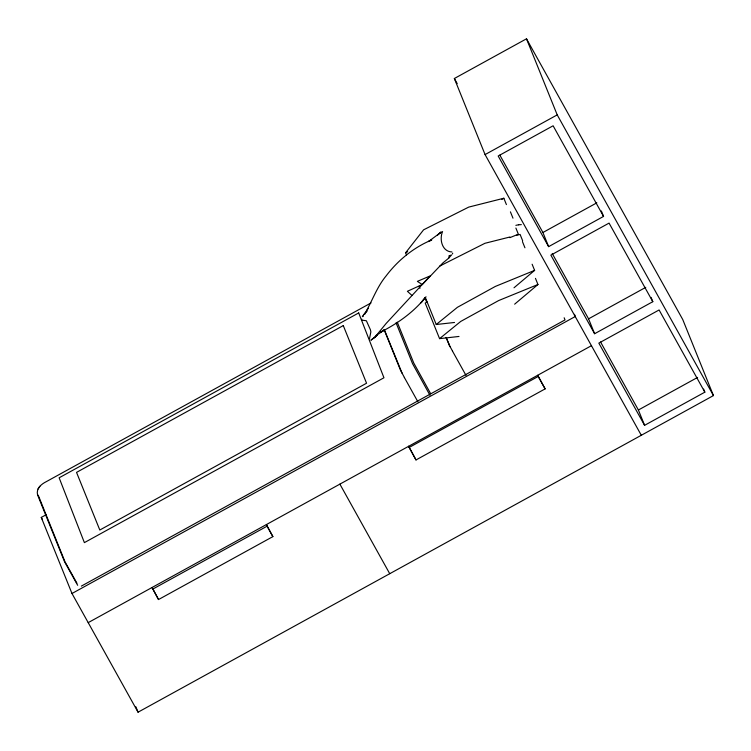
<?xml version="1.0" encoding="UTF-8"?>
<svg xmlns="http://www.w3.org/2000/svg" width="751" height="751" viewBox="0 0 751 751"><rect width="100%" height="100%" fill="white"/><g stroke="black" fill="none" stroke-linecap="round" stroke-linejoin="round"><path stroke-width="1.13" d="M442.574 231.543C439.072 239.578 442.273 251.698 451.905 251.951M369.464 338.804L370.863 331.895L370.403 329.717L366.366 320.761L361.926 320.133L361.804 319.184M452.431 253.969L452.712 253.171M371.022 302.944L46.309 481.644C41.324 484.113 35.964 488.497 37.569 494.909L64.586 561.795L77.653 585.282M365.258 313.383L364.282 314.509C371.961 301.93 376.504 287.492 386.08 275.964C397.917 260.334 413.594 247.473 431.759 239.935L428.436 241.569L441.222 232.097M367.915 308.727L368.187 308.257L366.244 311.571M362.329 316.556L364.883 313.045M362.817 316.706L363.4 315.72M39.85 486.263L37.963 489.051M377.359 334.176L386.155 323.428L430.154 275.927L417.368 281.372L422.278 284.535L442.883 262.944L448.948 257.959M364.207 314.472L367.004 311.299M406.469 254.861L405.624 252.749L423.592 229.825L468.708 207.107L503.846 198.245L506.409 204.591M375.641 336.063L376.598 334.862M376.007 336.392L376.974 335.199M425.047 297.912C413.163 312.547 397.41 323.653 380.644 332.064L384.08 330.205L377.387 334.73M424.85 298.138L420.964 302.841L426.052 296.823M411.839 295.34L407.389 291.285L422.278 284.535M437.636 235.091L441.044 231.928M439.476 233.664L440.386 232.848M374.101 337.809L377.453 334.833M514.003 287.783L534.609 270.379L532.13 264.23M514.642 304.183L537.951 284.507L535.463 278.358M425.263 297.34L436.237 324.516L457.425 307.3L495.341 286.431L534.609 270.379M427.235 301.996L425.207 303.057L439.57 338.645L460.757 321.419L498.673 300.55L537.951 284.507M501.856 199.428L503.846 198.245M641.307 435.28L485.071 154.584L454.355 78.508L526.498 38.808L682.734 319.513L713.45 395.58L138.053 712.192L71.983 593.497L41.267 517.42L46.402 514.595M485.071 154.584L557.214 114.884L526.498 38.808M601.354 210.975L603.551 216.41L548.624 246.638L542.917 232.5L596.829 202.836M81.352 586.109L565.024 319.926L564.151 317.767M71.983 593.497L575.332 316.481L574.459 314.312M651.089 297.434L652.807 301.695L594.604 333.726L588.577 318.828L645.766 287.351M88.205 622.635L591.553 345.629M409.088 447.512L538.204 376.458L537.716 375.256L545.123 388.887L416.007 459.941L408.6 446.31L416.007 459.941M152.716 589.122L267.074 526.188L266.417 524.564L272.876 536.618L158.517 599.551L152.059 587.498L158.517 599.551M703.612 389.102L704.842 392.172L644.593 425.329L638.397 409.999L697.632 377.396M405.624 252.749L407.652 251.688M439.842 266.014L484.958 243.286L509.901 237.006M509.873 237.663L518.359 234.19L515.881 228.051M515.862 225.347L518.669 224.765M516.697 235.288L520.096 234.434L522.658 240.771M436.237 324.516L454.524 322.47M439.57 338.645L459.002 336.457M521.335 224.633L518.509 224.774M446.01 337.387L449.305 345.056L446.272 337.556M557.214 114.884L713.45 395.58M704.842 392.172L659.096 309.966L598.838 343.123L644.593 425.329M652.807 301.695L609.061 223.103L550.858 255.133L594.604 333.726M603.551 216.41L553.111 125.783L498.185 156.011L548.624 246.638M499.847 155.11L542.917 232.5M552.22 253.5L588.577 318.828M454.355 78.508L457.209 83.633M600.556 341.996L638.397 409.999M538.204 376.458L545.123 388.887M452.431 350.999L466.005 375.397M430.586 393.562L413.754 363.015L397.27 322.188M429.947 395.242L412.552 363.672L396.068 322.855M404.348 377.453L417.931 401.851M339.884 484.132L389.722 573.68M267.074 526.188L272.876 536.618M41.267 517.42L42.366 519.41M76.912 583.198L64.99 561.776L38.217 495.191M449.718 345.976L452.553 351.149M404.47 377.612L400.536 370.29L384.052 329.473M448.61 343.827L450.206 346.821M402.132 373.275L384.334 329.698M510.427 211.848L512.98 218.184M522.461 241.644L524.94 247.792M424.869 297.715L426.568 301.93M419.142 286.225L419.987 288.337M135.856 706.757L138.053 712.192M449.182 255.847L448.967 257.818L451.595 254.936L449.182 255.847M375.153 336.992L371.06 340.072L375.153 336.992M358.706 312.932L59.141 477.796L84.384 542.626L383.949 377.772L358.706 312.932M343.282 325.587L76.536 472.388L99.808 530.018L366.554 383.217L343.282 325.587"/></g></svg>
